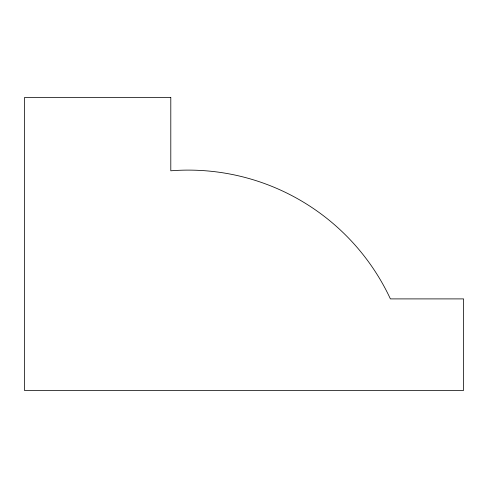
<?xml version="1.0" encoding="UTF-8"?>
<svg xmlns="http://www.w3.org/2000/svg" width="488" height="488" viewBox="0 0 488 488"><rect width="100%" height="100%" fill="white"/><g stroke="black" fill="none" stroke-linecap="round" stroke-linejoin="round"><path stroke-width="0.73" d="M170.8 97.6L24.4 97.6L24.4 390.4L463.6 390.4L463.6 298.9L390.4 298.9A222.967 222.967 0 0 0 170.8 170.8L170.8 97.6"/></g></svg>
